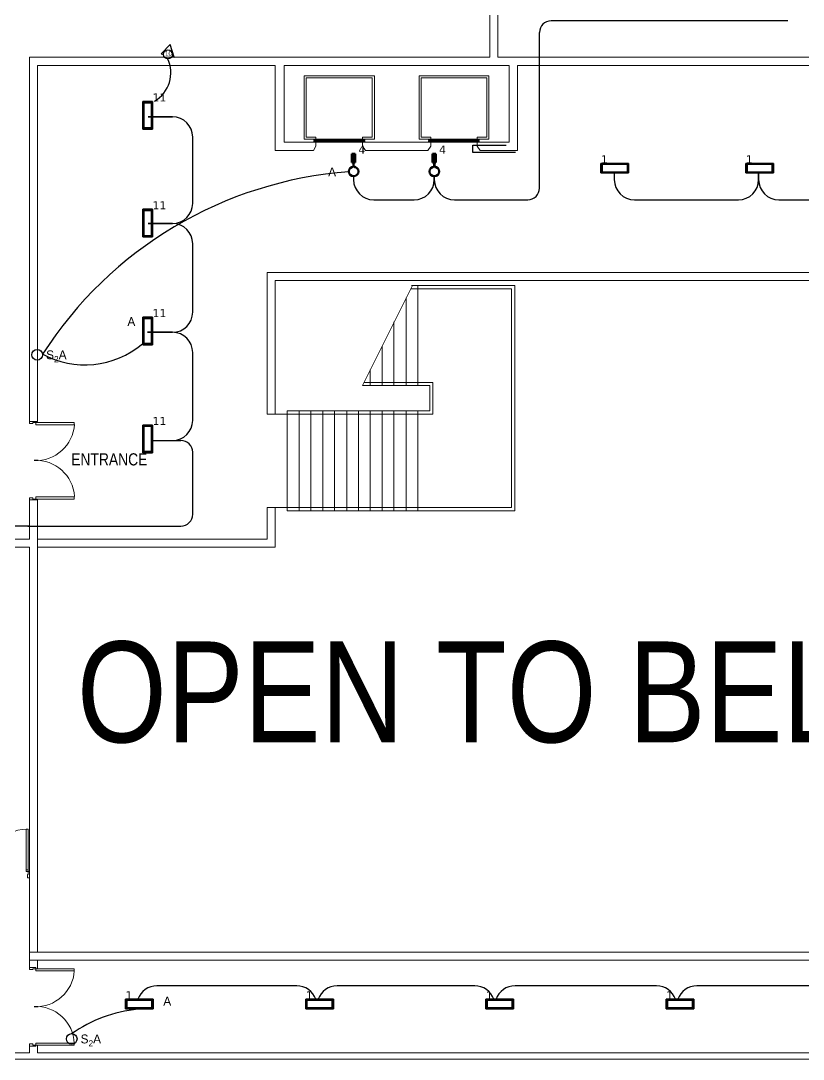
# Model space of a CAD drawing. Header units: inches. Extents: x -2 to 2474, y 1 to 287.
# Drawn here: x 86.95 to 120.23, y 109.57 to 153.71 of the extents above; entities that cross this region are included whole.
import ezdxf

# ---------------------------------------------------------------- set-up
doc = ezdxf.new("R2010")
doc.units = ezdxf.units.IN
doc.header["$MEASUREMENT"] = 0
for name, color, linetype in [('0.25', 4, 'Continuous'), ('PDF_0', 7, 'Continuous'), ('PDF_Text', 7, 'Continuous'), ('SWITCH', 3, 'Continuous')]:
    doc.layers.add(name, color=color, linetype=linetype)
doc.layers.add('BORDER', color=30, linetype='Continuous', lineweight=50)
for name, color, linetype, true_color in [('DLX_APERT', 7, 'Continuous', 0x969696), ('DLX_CALC', 3, 'Continuous', 0x00ff00), ('DLX_CONT', 7, 'Continuous', 0x969696), ('DLX_LUM', 7, 'Continuous', 0xffd400), ('DLX_LUMKEY_IDX', 7, 'Continuous', 0x969696)]:
    doc.layers.add(name, color=color, linetype=linetype, true_color=true_color)
doc.styles.add('PDF Arial Narrow', font='ARIALN.TTF')
doc.styles.add('TableTextStyle', font='')
doc.styles.get('TableTextStyle').set_extended_font_data('VERDANA.TTF')

# ---------------------------------------------------------------- blocks, each defined once
blk = doc.blocks.new('circuit')
at = {"color": 0, "lineweight": -2}
for p, q in [((39.528, 74.559), (39.228, 74.059)), ((39.828, 74.059), (39.528, 74.559)), ((39.228, 74.059), (39.334, 74.059)), ((39.721, 74.059), (39.828, 74.059))]:
    blk.add_line(p, q, dxfattribs=at)
blk.add_circle((39.528, 74.109), 0.2, dxfattribs=at)

msp = doc.modelspace()

# ---------------------------------------------------------------- linework, layer by layer
at = {"lineweight": 5}
for p, q in [((107.24139, 157.40026), (107.24139, 152.1581)), ((106.89845, 155.58902), (106.89845, 152.1581)), ((87.66379, 152.1581), (87.32084, 152.1581)), ((87.32084, 152.1581), (87.32084, 139.70684)), ((97.77413, 152.1581), (87.66379, 152.1581)), ((108.07993, 152.1581), (151.38207, 152.1581)), ((97.77413, 151.80272), (87.66379, 151.80272)), ((87.66379, 151.80272), (87.66379, 138.52956)), ((107.72456, 151.80272), (98.14727, 151.80272)), ((151.6486, 151.80272), (108.07993, 151.80272)), ((97.43119, 138.95802), (97.43119, 143.00618)), ((97.43119, 143.00618), (131.78862, 143.00618)), ((97.77413, 138.95802), (97.77413, 142.66323)), ((97.77413, 142.66323), (131.44567, 142.66323)), ((87.32084, 139.70684), (87.32084, 136.68274)), ((97.43119, 138.95802), (97.43119, 136.9861)), ((97.77413, 138.95802), (97.77413, 136.9861)), ((87.66379, 138.52956), (87.66379, 136.68274)), ((97.43119, 136.9861), (97.77413, 136.9861)), ((87.66379, 136.68274), (87.58737, 136.68274)), ((87.66379, 135.01468), (87.66379, 135.02807)), ((87.66379, 135.02807), (87.66379, 135.01468)), ((87.32084, 133.43108), (87.32084, 131.99071)), ((87.66379, 133.34224), (87.58737, 133.34224)), ((87.66379, 131.99071), (87.66379, 133.34224)), ((97.43119, 131.67715), (97.43119, 133.0237)), ((97.77413, 133.0237), (97.43119, 133.0237)), ((97.77413, 131.3342), (97.77413, 133.0237)), ((87.32084, 131.99071), (87.32084, 131.67715)), ((83.71994, 131.67715), (87.32084, 131.67715)), ((97.43119, 131.67715), (87.66379, 131.67715)), ((84.92024, 131.3342), (87.32084, 131.3342)), ((87.32084, 131.3342), (87.32084, 121.89279)), ((97.77413, 131.3342), (87.66379, 131.3342)), ((87.66379, 131.08451), (87.66379, 114.12002)), ((87.32084, 121.89279), (87.32084, 120.56574)), ((87.32084, 120.56574), (87.32084, 113.3776)), ((87.1787, 117.61649), (87.26754, 117.61649)), ((87.1787, 117.54008), (87.26754, 117.54008)), ((87.232, 117.27355), (87.32084, 117.27355)), ((87.232, 117.27355), (87.32084, 117.27355)), ((87.66379, 114.12002), (87.32084, 114.12002)), ((131.44567, 114.12002), (87.66379, 114.12002)), ((87.66379, 113.77708), (87.32084, 113.77708)), ((87.32084, 113.52911), (87.32084, 113.46644)), ((131.78862, 113.77708), (87.66379, 113.77708)), ((87.66379, 113.77708), (87.66379, 113.41313)), ((87.66379, 111.8126), (87.66379, 111.79766)), ((87.66379, 111.81177), (87.66379, 111.79838)), ((87.66379, 111.79838), (87.66379, 111.81177)), ((87.32084, 110.21478), (87.32084, 109.83324)), ((87.32084, 110.21478), (87.32084, 110.12594)), ((87.66379, 110.16147), (87.66379, 109.83324)), ((85.40717, 109.56671), (109.11051, 109.56671)), ((88.12577, 109.83324), (109.11051, 109.83324)), ((109.11051, 109.83324), (131.44567, 109.83324)), ((109.11051, 109.56671), (131.44567, 109.56671))]:
    msp.add_line(p, q, dxfattribs=at)
at = {"color": 3, "transparency": 33554585}
for centre in [(87.64609, 139.51248), (89.11224, 110.43003)]:
    msp.add_circle(centre, 0.22679, dxfattribs=at)
at = {"layer": '0.25'}
for p, q in [((114.48878, 153.71053), (109.50911, 153.71053)), ((119.57771, 153.71053), (114.48878, 153.71053)), ((92.54846, 135.86693), (93.76007, 135.86693)), ((94.26007, 132.73117), (94.26007, 135.36693)), ((87.32084, 132.23117), (86.27203, 132.23117)), ((87.24453, 132.23117), (93.76007, 132.23117)), ((98.68733, 112.69003), (92.73928, 112.69003)), ((106.25523, 112.69003), (100.40205, 112.69003)), ((113.98886, 112.69003), (107.96995, 112.69003)), ((121.75132, 112.69003), (115.70357, 112.69003))]:
    msp.add_line(p, q, dxfattribs=at)
for points in [[(104.5347, 147.09928), (104.5347, 146.95794, 0.41421356), (105.39206, 146.10058), (108.50911, 146.10058, 0.41421356), (109.00911, 146.60058), (109.00911, 153.21053)], [(92.54846, 135.86693), (93.40271, 135.86693, 0.41421356), (94.26007, 136.72429), (94.26007, 139.609, 0.41421356), (93.40271, 140.46636), (92.33523, 140.46636), (93.40271, 140.46636, 0.41421356), (94.26007, 141.32372), (94.26007, 144.23458, 0.41421356), (93.40271, 145.09194), (92.36782, 145.09194), (93.40271, 145.09194, 0.41421356), (94.26007, 145.9493), (94.26007, 148.76879, 0.41421356), (93.40271, 149.62615), (92.35838, 149.62615), (93.40271, 149.62615)], [(101.10161, 147.09928), (101.10161, 146.95794, 0.41421356), (101.95897, 146.10058), (103.67734, 146.10058, 0.41421356), (104.5347, 146.95794), (104.5347, 147.09928)], [(112.19208, 147.2445), (112.19208, 146.95794, 0.41421356), (113.04943, 146.10058), (117.47331, 146.10058, 0.41421356), (118.33066, 146.95794), (118.33066, 147.2445)], [(118.33066, 147.2445), (118.33066, 146.95794, 0.41421356), (119.18802, 146.10058), (123.68971, 146.10058, 0.41421356), (124.54707, 146.95794), (124.54707, 147.2445)]]:
    msp.add_lwpolyline(points, format="xyb", dxfattribs=at)
for centre, radius, start, end in [((109.50911, 153.21053), 0.5, 90, 180), ((93.76007, 135.36693), 0.5, 0, 90), ((93.76007, 132.73117), 0.5, 270, 0), ((92.73928, 111.83267), 0.85736, 90, 160.74235), ((98.68733, 111.83267), 0.85736, 19.25765, 90), ((100.40205, 111.83267), 0.85736, 90, 160.74235), ((106.25523, 111.83267), 0.85736, 19.25765, 90), ((107.96995, 111.83267), 0.85736, 90, 160.74235), ((113.98886, 111.83267), 0.85736, 19.25765, 90), ((115.70357, 111.83267), 0.85736, 90, 160.74235)]:
    msp.add_arc(centre, radius, start, end, dxfattribs=at)
at = {"layer": 'BORDER', "color": 2}
for p, q in [((101.03149, 147.68284), (101.03149, 148.06039)), ((101.03149, 148.06039), (101.17174, 148.06039)), ((101.03149, 147.68284), (101.17174, 148.06039)), ((101.03149, 148.06039), (101.17174, 147.68219)), ((101.17174, 148.06039), (101.17174, 147.68219)), ((104.46458, 147.68284), (104.46458, 148.06039)), ((104.46458, 148.06039), (104.60482, 148.06039)), ((104.46458, 147.68284), (104.60482, 148.06039)), ((104.46458, 148.06039), (104.60482, 147.68219)), ((104.60482, 148.06039), (104.60482, 147.68219)), ((101.09878, 147.68234), (101.03149, 147.68284)), ((101.07799, 147.53903), (101.12524, 147.53904)), ((101.08271, 147.52771), (101.07799, 147.52771)), ((101.08271, 147.50857), (101.08271, 147.52771)), ((101.09878, 147.53904), (101.09878, 147.68234)), ((101.10471, 147.68238), (101.10445, 147.53901)), ((101.17174, 147.68219), (101.10471, 147.68238)), ((101.12524, 147.52771), (101.12052, 147.52771)), ((101.12052, 147.52771), (101.12052, 147.50857)), ((101.12524, 147.53904), (101.12524, 147.52771)), ((101.13657, 147.49179), (101.12525, 147.49179)), ((104.53186, 147.68234), (104.46458, 147.68284)), ((104.51107, 147.53903), (104.55832, 147.53904)), ((104.5158, 147.52771), (104.51107, 147.52771)), ((104.5158, 147.50857), (104.5158, 147.52771)), ((104.53187, 147.53904), (104.53186, 147.68234)), ((104.53779, 147.68238), (104.53754, 147.53901)), ((104.60482, 147.68219), (104.53779, 147.68238)), ((104.55832, 147.52771), (104.5536, 147.52771)), ((104.5536, 147.52771), (104.5536, 147.50857)), ((104.55832, 147.53904), (104.55832, 147.52771)), ((104.56965, 147.49179), (104.55833, 147.49179))]:
    msp.add_line(p, q, dxfattribs=at)
for centre in [(101.10161, 147.30436), (104.5347, 147.30436)]:
    msp.add_circle(centre, 0.20508, dxfattribs=at)
at = {"layer": 'Defpoints'}
msp.add_arc((91.94386, 151.501), 1.38685, 299.563724, 25.980293, dxfattribs=at)
at = {"layer": 'DLX_APERT'}
for points in [[(87.13902, 117.2707, 0), (87.13902, 117.2707, 0)], [(87.13902, 117.2707, 0), (87.13902, 117.2707, 0)], [(87.5454, 113.55953, 0), (87.5454, 113.55953, 0)], [(87.5454, 113.55953, 0), (87.5454, 113.55953, 0)]]:
    msp.add_polyline3d(points, dxfattribs=at)
at = {"layer": 'DLX_CALC', "transparency": 33554585}
for centre, radius, start, end in [((89.67274, 142.85291), 3.77187, 241.097584, 310.414218), ((92.47653, 105.86742), 5.84635, 95.364892, 125.231987)]:
    msp.add_arc(centre, radius, start, end, dxfattribs=at)
at = {"layer": 'DLX_CONT'}
for points in [[(106.17214, 148.10739, 0), (106.17214, 148.42871, 0)], [(106.17214, 148.42871, 0), (107.5897, 148.42871, 0)], [(107.98663, 148.10739, 0), (106.17214, 148.10739, 0)]]:
    msp.add_polyline3d(points, dxfattribs=at)
at = {"layer": 'DLX_LUM'}
for points in [[(92.54846, 150.28186, 0), (92.14399, 150.28186, 0)], [(92.14399, 150.28186, 0), (92.14399, 150.28186, 0)], [(92.14399, 150.28186, 0), (92.54846, 150.28186, 0)], [(92.14399, 150.28186, 0), (92.14399, 149.10623, 0)], [(92.14399, 149.10623, 0), (92.14399, 150.28186, 0)], [(92.14399, 150.28186, 0), (92.14399, 150.28186, 0)], [(92.14399, 149.10623, 0), (92.14399, 150.28186, 0)], [(92.14399, 150.28186, 0), (92.54846, 150.28186, 0)], [(92.54846, 150.28186, 0), (92.14399, 150.28186, 0)], [(92.14399, 150.28186, 0), (92.14399, 149.10623, 0)], [(92.51256, 150.22894, 0), (92.1799, 150.22894, 0)], [(92.1799, 150.22894, 0), (92.1799, 149.15915, 0)], [(92.1799, 149.15915, 0), (92.1799, 150.22894, 0)], [(92.1799, 150.22894, 0), (92.51256, 150.22894, 0)], [(92.51256, 149.15915, 0), (92.51256, 150.22894, 0)], [(92.51256, 150.22894, 0), (92.51256, 149.15915, 0)], [(92.54846, 149.10623, 0), (92.54846, 150.28186, 0)], [(92.54846, 150.28186, 0), (92.54846, 150.28186, 0)], [(92.54846, 150.28186, 0), (92.54846, 149.10623, 0)], [(92.54846, 150.28186, 0), (92.54846, 150.28186, 0)], [(92.54846, 150.28186, 0), (92.54846, 149.10623, 0)], [(92.54846, 149.10623, 0), (92.54846, 150.28186, 0)], [(92.14399, 149.10623, 0), (92.14399, 149.10623, 0)], [(92.14399, 149.10623, 0), (92.54846, 149.10623, 0)], [(92.54846, 149.10623, 0), (92.14399, 149.10623, 0)], [(92.14399, 149.10623, 0), (92.14399, 149.10623, 0)], [(92.54846, 149.10623, 0), (92.14399, 149.10623, 0)], [(92.14399, 149.10623, 0), (92.54846, 149.10623, 0)], [(92.1799, 149.15915, 0), (92.51256, 149.15915, 0)], [(92.51256, 149.15915, 0), (92.1799, 149.15915, 0)], [(92.54846, 149.10623, 0), (92.54846, 149.10623, 0)], [(92.54846, 149.10623, 0), (92.54846, 149.10623, 0)], [(112.80069, 147.64897, 0), (111.62505, 147.64897, 0)], [(111.62505, 147.64897, 0), (111.62505, 147.64897, 0)], [(111.62505, 147.64897, 0), (112.80069, 147.64897, 0)], [(111.62505, 147.64897, 0), (111.62505, 147.2445, 0)], [(111.62505, 147.2445, 0), (111.62505, 147.64897, 0)], [(111.62505, 147.64897, 0), (111.62505, 147.64897, 0)], [(111.62505, 147.2445, 0), (111.62505, 147.64897, 0)], [(111.62505, 147.64897, 0), (112.80069, 147.64897, 0)], [(111.62505, 147.64897, 0), (111.62505, 147.2445, 0)], [(112.80069, 147.64897, 0), (111.62505, 147.64897, 0)], [(112.74776, 147.61307, 0), (111.67798, 147.61307, 0)], [(111.67798, 147.61307, 0), (111.67798, 147.28041, 0)], [(111.67798, 147.61307, 0), (112.74776, 147.61307, 0)], [(111.67798, 147.28041, 0), (111.67798, 147.61307, 0)], [(112.74776, 147.28041, 0), (112.74776, 147.61307, 0)], [(112.74776, 147.61307, 0), (112.74776, 147.28041, 0)], [(112.80069, 147.64897, 0), (112.80069, 147.64897, 0)], [(112.80069, 147.2445, 0), (112.80069, 147.64897, 0)], [(112.80069, 147.64897, 0), (112.80069, 147.64897, 0)], [(112.80069, 147.64897, 0), (112.80069, 147.2445, 0)], [(112.80069, 147.64897, 0), (112.80069, 147.2445, 0)], [(112.80069, 147.2445, 0), (112.80069, 147.64897, 0)], [(118.9611, 147.64897, 0), (117.78546, 147.64897, 0)], [(117.78546, 147.64897, 0), (117.78546, 147.64897, 0)], [(117.78546, 147.64897, 0), (118.9611, 147.64897, 0)], [(117.78546, 147.64897, 0), (117.78546, 147.2445, 0)], [(117.78546, 147.2445, 0), (117.78546, 147.64897, 0)], [(117.78546, 147.64897, 0), (117.78546, 147.64897, 0)], [(117.78546, 147.2445, 0), (117.78546, 147.64897, 0)], [(117.78546, 147.64897, 0), (118.9611, 147.64897, 0)], [(117.78546, 147.64897, 0), (117.78546, 147.2445, 0)], [(118.9611, 147.64897, 0), (117.78546, 147.64897, 0)], [(118.90817, 147.61307, 0), (117.83838, 147.61307, 0)], [(117.83838, 147.61307, 0), (117.83838, 147.28041, 0)], [(117.83838, 147.61307, 0), (118.90817, 147.61307, 0)], [(117.83838, 147.28041, 0), (117.83838, 147.61307, 0)], [(118.90817, 147.28041, 0), (118.90817, 147.61307, 0)], [(118.90817, 147.61307, 0), (118.90817, 147.28041, 0)], [(118.9611, 147.64897, 0), (118.9611, 147.64897, 0)], [(118.9611, 147.2445, 0), (118.9611, 147.64897, 0)], [(118.9611, 147.64897, 0), (118.9611, 147.64897, 0)], [(118.9611, 147.64897, 0), (118.9611, 147.2445, 0)], [(118.9611, 147.64897, 0), (118.9611, 147.2445, 0)], [(118.9611, 147.2445, 0), (118.9611, 147.64897, 0)], [(111.62505, 147.2445, 0), (111.62505, 147.2445, 0)], [(111.62505, 147.2445, 0), (112.80069, 147.2445, 0)], [(112.80069, 147.2445, 0), (111.62505, 147.2445, 0)], [(111.62505, 147.2445, 0), (111.62505, 147.2445, 0)], [(112.80069, 147.2445, 0), (111.62505, 147.2445, 0)], [(111.62505, 147.2445, 0), (112.80069, 147.2445, 0)], [(111.67798, 147.28041, 0), (112.74776, 147.28041, 0)], [(112.74776, 147.28041, 0), (111.67798, 147.28041, 0)], [(112.80069, 147.2445, 0), (112.80069, 147.2445, 0)], [(112.80069, 147.2445, 0), (112.80069, 147.2445, 0)], [(117.78546, 147.2445, 0), (117.78546, 147.2445, 0)], [(117.78546, 147.2445, 0), (118.9611, 147.2445, 0)], [(118.9611, 147.2445, 0), (117.78546, 147.2445, 0)], [(117.78546, 147.2445, 0), (117.78546, 147.2445, 0)], [(118.9611, 147.2445, 0), (117.78546, 147.2445, 0)], [(117.78546, 147.2445, 0), (118.9611, 147.2445, 0)], [(117.83838, 147.28041, 0), (118.90817, 147.28041, 0)], [(118.90817, 147.28041, 0), (117.83838, 147.28041, 0)], [(118.9611, 147.2445, 0), (118.9611, 147.2445, 0)], [(118.9611, 147.2445, 0), (118.9611, 147.2445, 0)], [(92.54846, 145.69652, 0), (92.14399, 145.69652, 0)], [(92.14399, 145.69652, 0), (92.14399, 145.69652, 0)], [(92.14399, 145.69652, 0), (92.54846, 145.69652, 0)], [(92.14399, 145.69652, 0), (92.14399, 144.52089, 0)], [(92.14399, 144.52089, 0), (92.14399, 145.69652, 0)], [(92.14399, 145.69652, 0), (92.14399, 145.69652, 0)], [(92.14399, 144.52089, 0), (92.14399, 145.69652, 0)], [(92.14399, 145.69652, 0), (92.54846, 145.69652, 0)], [(92.54846, 145.69652, 0), (92.14399, 145.69652, 0)], [(92.14399, 145.69652, 0), (92.14399, 144.52089, 0)], [(92.54846, 144.52089, 0), (92.54846, 145.69652, 0)], [(92.54846, 145.69652, 0), (92.54846, 145.69652, 0)], [(92.54846, 145.69652, 0), (92.54846, 144.52089, 0)], [(92.54846, 145.69652, 0), (92.54846, 145.69652, 0)], [(92.54846, 145.69652, 0), (92.54846, 144.52089, 0)], [(92.54846, 144.52089, 0), (92.54846, 145.69652, 0)], [(92.51256, 145.6436, 0), (92.1799, 145.6436, 0)], [(92.1799, 145.6436, 0), (92.1799, 144.57381, 0)], [(92.1799, 144.57381, 0), (92.1799, 145.6436, 0)], [(92.1799, 145.6436, 0), (92.51256, 145.6436, 0)], [(92.51256, 144.57381, 0), (92.51256, 145.6436, 0)], [(92.51256, 145.6436, 0), (92.51256, 144.57381, 0)], [(92.14399, 144.52089, 0), (92.14399, 144.52089, 0)], [(92.14399, 144.52089, 0), (92.54846, 144.52089, 0)], [(92.54846, 144.52089, 0), (92.14399, 144.52089, 0)], [(92.14399, 144.52089, 0), (92.14399, 144.52089, 0)], [(92.54846, 144.52089, 0), (92.14399, 144.52089, 0)], [(92.14399, 144.52089, 0), (92.54846, 144.52089, 0)], [(92.1799, 144.57381, 0), (92.51256, 144.57381, 0)], [(92.51256, 144.57381, 0), (92.1799, 144.57381, 0)], [(92.54846, 144.52089, 0), (92.54846, 144.52089, 0)], [(92.54846, 144.52089, 0), (92.54846, 144.52089, 0)], [(92.54846, 141.11119, 0), (92.14399, 141.11119, 0)], [(92.14399, 141.11119, 0), (92.14399, 141.11119, 0)], [(92.14399, 141.11119, 0), (92.54846, 141.11119, 0)], [(92.14399, 141.11119, 0), (92.14399, 139.93555, 0)], [(92.14399, 139.93555, 0), (92.14399, 141.11119, 0)], [(92.14399, 141.11119, 0), (92.14399, 141.11119, 0)], [(92.14399, 139.93555, 0), (92.14399, 141.11119, 0)], [(92.14399, 141.11119, 0), (92.54846, 141.11119, 0)], [(92.54846, 141.11119, 0), (92.14399, 141.11119, 0)], [(92.14399, 141.11119, 0), (92.14399, 139.93555, 0)], [(92.51256, 141.05827, 0), (92.1799, 141.05827, 0)], [(92.1799, 141.05827, 0), (92.1799, 139.98848, 0)], [(92.1799, 139.98848, 0), (92.1799, 141.05827, 0)], [(92.1799, 141.05827, 0), (92.51256, 141.05827, 0)], [(92.51256, 139.98848, 0), (92.51256, 141.05827, 0)], [(92.51256, 141.05827, 0), (92.51256, 139.98848, 0)], [(92.54846, 139.93555, 0), (92.54846, 141.11119, 0)], [(92.54846, 141.11119, 0), (92.54846, 141.11119, 0)], [(92.54846, 141.11119, 0), (92.54846, 139.93555, 0)], [(92.54846, 141.11119, 0), (92.54846, 141.11119, 0)], [(92.54846, 141.11119, 0), (92.54846, 139.93555, 0)], [(92.54846, 139.93555, 0), (92.54846, 141.11119, 0)], [(92.1799, 139.98848, 0), (92.51256, 139.98848, 0)], [(92.51256, 139.98848, 0), (92.1799, 139.98848, 0)], [(92.14399, 139.93555, 0), (92.14399, 139.93555, 0)], [(92.14399, 139.93555, 0), (92.54846, 139.93555, 0)], [(92.54846, 139.93555, 0), (92.14399, 139.93555, 0)], [(92.14399, 139.93555, 0), (92.14399, 139.93555, 0)], [(92.54846, 139.93555, 0), (92.14399, 139.93555, 0)], [(92.14399, 139.93555, 0), (92.54846, 139.93555, 0)], [(92.54846, 139.93555, 0), (92.54846, 139.93555, 0)], [(92.54846, 139.93555, 0), (92.54846, 139.93555, 0)], [(92.54846, 136.52585, 0), (92.14399, 136.52585, 0)], [(92.14399, 136.52585, 0), (92.14399, 136.52585, 0)], [(92.14399, 136.52585, 0), (92.54846, 136.52585, 0)], [(92.14399, 136.52585, 0), (92.14399, 135.35021, 0)], [(92.14399, 135.35021, 0), (92.14399, 136.52585, 0)], [(92.14399, 136.52585, 0), (92.14399, 136.52585, 0)], [(92.14399, 135.35021, 0), (92.14399, 136.52585, 0)], [(92.14399, 136.52585, 0), (92.54846, 136.52585, 0)], [(92.54846, 136.52585, 0), (92.14399, 136.52585, 0)], [(92.14399, 136.52585, 0), (92.14399, 135.35021, 0)], [(92.51256, 136.47292, 0), (92.1799, 136.47292, 0)], [(92.1799, 136.47292, 0), (92.1799, 135.40313, 0)], [(92.1799, 135.40313, 0), (92.1799, 136.47292, 0)], [(92.1799, 136.47292, 0), (92.51256, 136.47292, 0)], [(92.51256, 135.40313, 0), (92.51256, 136.47292, 0)], [(92.51256, 136.47292, 0), (92.51256, 135.40313, 0)], [(92.54846, 135.35021, 0), (92.54846, 136.52585, 0)], [(92.54846, 136.52585, 0), (92.54846, 136.52585, 0)], [(92.54846, 136.52585, 0), (92.54846, 135.35021, 0)], [(92.54846, 136.52585, 0), (92.54846, 136.52585, 0)], [(92.54846, 136.52585, 0), (92.54846, 135.35021, 0)], [(92.54846, 135.35021, 0), (92.54846, 136.52585, 0)], [(92.14399, 135.35021, 0), (92.14399, 135.35021, 0)], [(92.14399, 135.35021, 0), (92.54846, 135.35021, 0)], [(92.54846, 135.35021, 0), (92.14399, 135.35021, 0)], [(92.14399, 135.35021, 0), (92.14399, 135.35021, 0)], [(92.54846, 135.35021, 0), (92.14399, 135.35021, 0)], [(92.14399, 135.35021, 0), (92.54846, 135.35021, 0)], [(92.1799, 135.40313, 0), (92.51256, 135.40313, 0)], [(92.51256, 135.40313, 0), (92.1799, 135.40313, 0)], [(92.54846, 135.35021, 0), (92.54846, 135.35021, 0)], [(92.54846, 135.35021, 0), (92.54846, 135.35021, 0)], [(92.57682, 112.11544, 0), (91.40119, 112.11544, 0)], [(91.40119, 112.11544, 0), (91.40119, 112.11544, 0)], [(91.40119, 112.11544, 0), (92.57682, 112.11544, 0)], [(91.40119, 112.11544, 0), (91.40119, 111.71097, 0)], [(91.40119, 111.71097, 0), (91.40119, 112.11544, 0)], [(91.40119, 112.11544, 0), (91.40119, 112.11544, 0)], [(91.40119, 111.71097, 0), (91.40119, 112.11544, 0)], [(91.40119, 112.11544, 0), (92.57682, 112.11544, 0)], [(91.40119, 112.11544, 0), (91.40119, 111.71097, 0)], [(92.57682, 112.11544, 0), (91.40119, 112.11544, 0)], [(91.40119, 111.71097, 0), (91.40119, 111.71097, 0)], [(91.40119, 111.71097, 0), (92.57682, 111.71097, 0)], [(92.57682, 111.71097, 0), (91.40119, 111.71097, 0)], [(91.40119, 111.71097, 0), (91.40119, 111.71097, 0)], [(92.57682, 111.71097, 0), (91.40119, 111.71097, 0)], [(91.40119, 111.71097, 0), (92.57682, 111.71097, 0)], [(92.5239, 112.07953, 0), (91.45411, 112.07953, 0)], [(91.45411, 112.07953, 0), (91.45411, 111.74687, 0)], [(91.45411, 112.07953, 0), (92.5239, 112.07953, 0)], [(91.45411, 111.74687, 0), (91.45411, 112.07953, 0)], [(91.45411, 111.74687, 0), (92.5239, 111.74687, 0)], [(92.5239, 111.74687, 0), (91.45411, 111.74687, 0)], [(92.5239, 111.74687, 0), (92.5239, 112.07953, 0)], [(92.5239, 112.07953, 0), (92.5239, 111.74687, 0)], [(92.57682, 112.11544, 0), (92.57682, 112.11544, 0)], [(92.57682, 111.71097, 0), (92.57682, 112.11544, 0)], [(92.57682, 112.11544, 0), (92.57682, 112.11544, 0)], [(92.57682, 112.11544, 0), (92.57682, 111.71097, 0)], [(92.57682, 112.11544, 0), (92.57682, 111.71097, 0)], [(92.57682, 111.71097, 0), (92.57682, 112.11544, 0)], [(92.57682, 111.71097, 0), (92.57682, 111.71097, 0)], [(92.57682, 111.71097, 0), (92.57682, 111.71097, 0)], [(100.24223, 112.11544, 0), (99.0666, 112.11544, 0)], [(99.0666, 112.11544, 0), (99.0666, 112.11544, 0)], [(99.0666, 112.11544, 0), (100.24223, 112.11544, 0)], [(99.0666, 112.11544, 0), (99.0666, 111.71097, 0)], [(99.0666, 111.71097, 0), (99.0666, 112.11544, 0)], [(99.0666, 112.11544, 0), (99.0666, 112.11544, 0)], [(99.0666, 111.71097, 0), (99.0666, 112.11544, 0)], [(99.0666, 112.11544, 0), (100.24223, 112.11544, 0)], [(99.0666, 112.11544, 0), (99.0666, 111.71097, 0)], [(100.24223, 112.11544, 0), (99.0666, 112.11544, 0)], [(99.0666, 111.71097, 0), (99.0666, 111.71097, 0)], [(99.0666, 111.71097, 0), (100.24223, 111.71097, 0)], [(100.24223, 111.71097, 0), (99.0666, 111.71097, 0)], [(99.0666, 111.71097, 0), (99.0666, 111.71097, 0)], [(100.24223, 111.71097, 0), (99.0666, 111.71097, 0)], [(99.0666, 111.71097, 0), (100.24223, 111.71097, 0)], [(100.18931, 112.07953, 0), (99.11952, 112.07953, 0)], [(99.11952, 112.07953, 0), (99.11952, 111.74687, 0)], [(99.11952, 112.07953, 0), (100.18931, 112.07953, 0)], [(99.11952, 111.74687, 0), (99.11952, 112.07953, 0)], [(99.11952, 111.74687, 0), (100.18931, 111.74687, 0)], [(100.18931, 111.74687, 0), (99.11952, 111.74687, 0)], [(100.18931, 111.74687, 0), (100.18931, 112.07953, 0)], [(100.18931, 112.07953, 0), (100.18931, 111.74687, 0)], [(100.24223, 112.11544, 0), (100.24223, 112.11544, 0)], [(100.24223, 111.71097, 0), (100.24223, 112.11544, 0)], [(100.24223, 112.11544, 0), (100.24223, 112.11544, 0)], [(100.24223, 112.11544, 0), (100.24223, 111.71097, 0)], [(100.24223, 112.11544, 0), (100.24223, 111.71097, 0)], [(100.24223, 111.71097, 0), (100.24223, 112.11544, 0)], [(100.24223, 111.71097, 0), (100.24223, 111.71097, 0)], [(100.24223, 111.71097, 0), (100.24223, 111.71097, 0)], [(107.90765, 112.11544, 0), (106.73201, 112.11544, 0)], [(106.73201, 112.11544, 0), (106.73201, 112.11544, 0)], [(106.73201, 112.11544, 0), (107.90765, 112.11544, 0)], [(106.73201, 112.11544, 0), (106.73201, 111.71097, 0)], [(106.73201, 111.71097, 0), (106.73201, 112.11544, 0)], [(106.73201, 112.11544, 0), (106.73201, 112.11544, 0)], [(106.73201, 111.71097, 0), (106.73201, 112.11544, 0)], [(106.73201, 112.11544, 0), (107.90765, 112.11544, 0)], [(106.73201, 112.11544, 0), (106.73201, 111.71097, 0)], [(107.90765, 112.11544, 0), (106.73201, 112.11544, 0)], [(106.73201, 111.71097, 0), (106.73201, 111.71097, 0)], [(106.73201, 111.71097, 0), (107.90765, 111.71097, 0)], [(107.90765, 111.71097, 0), (106.73201, 111.71097, 0)], [(106.73201, 111.71097, 0), (106.73201, 111.71097, 0)], [(107.90765, 111.71097, 0), (106.73201, 111.71097, 0)], [(106.73201, 111.71097, 0), (107.90765, 111.71097, 0)], [(107.85472, 112.07953, 0), (106.78493, 112.07953, 0)], [(106.78493, 112.07953, 0), (106.78493, 111.74687, 0)], [(106.78493, 112.07953, 0), (107.85472, 112.07953, 0)], [(106.78493, 111.74687, 0), (106.78493, 112.07953, 0)], [(106.78493, 111.74687, 0), (107.85472, 111.74687, 0)], [(107.85472, 111.74687, 0), (106.78493, 111.74687, 0)], [(107.85472, 111.74687, 0), (107.85472, 112.07953, 0)], [(107.85472, 112.07953, 0), (107.85472, 111.74687, 0)], [(107.90765, 112.11544, 0), (107.90765, 112.11544, 0)], [(107.90765, 111.71097, 0), (107.90765, 112.11544, 0)], [(107.90765, 112.11544, 0), (107.90765, 112.11544, 0)], [(107.90765, 112.11544, 0), (107.90765, 111.71097, 0)], [(107.90765, 112.11544, 0), (107.90765, 111.71097, 0)], [(107.90765, 111.71097, 0), (107.90765, 112.11544, 0)], [(107.90765, 111.71097, 0), (107.90765, 111.71097, 0)], [(107.90765, 111.71097, 0), (107.90765, 111.71097, 0)], [(115.57306, 112.11544, 0), (114.39743, 112.11544, 0)], [(114.39743, 112.11544, 0), (114.39743, 112.11544, 0)], [(114.39743, 112.11544, 0), (115.57306, 112.11544, 0)], [(114.39743, 112.11544, 0), (114.39743, 111.71097, 0)], [(114.39743, 111.71097, 0), (114.39743, 112.11544, 0)], [(114.39743, 112.11544, 0), (114.39743, 112.11544, 0)], [(114.39743, 111.71097, 0), (114.39743, 112.11544, 0)], [(114.39743, 112.11544, 0), (115.57306, 112.11544, 0)], [(114.39743, 112.11544, 0), (114.39743, 111.71097, 0)], [(115.57306, 112.11544, 0), (114.39743, 112.11544, 0)], [(114.39743, 111.71097, 0), (114.39743, 111.71097, 0)], [(114.39743, 111.71097, 0), (115.57306, 111.71097, 0)], [(115.57306, 111.71097, 0), (114.39743, 111.71097, 0)], [(114.39743, 111.71097, 0), (114.39743, 111.71097, 0)], [(115.57306, 111.71097, 0), (114.39743, 111.71097, 0)], [(114.39743, 111.71097, 0), (115.57306, 111.71097, 0)], [(115.52014, 112.07953, 0), (114.45035, 112.07953, 0)], [(114.45035, 112.07953, 0), (114.45035, 111.74687, 0)], [(114.45035, 112.07953, 0), (115.52014, 112.07953, 0)], [(114.45035, 111.74687, 0), (114.45035, 112.07953, 0)], [(114.45035, 111.74687, 0), (115.52014, 111.74687, 0)], [(115.52014, 111.74687, 0), (114.45035, 111.74687, 0)], [(115.52014, 111.74687, 0), (115.52014, 112.07953, 0)], [(115.52014, 112.07953, 0), (115.52014, 111.74687, 0)], [(115.57306, 112.11544, 0), (115.57306, 112.11544, 0)], [(115.57306, 111.71097, 0), (115.57306, 112.11544, 0)], [(115.57306, 112.11544, 0), (115.57306, 112.11544, 0)], [(115.57306, 112.11544, 0), (115.57306, 111.71097, 0)], [(115.57306, 112.11544, 0), (115.57306, 111.71097, 0)], [(115.57306, 111.71097, 0), (115.57306, 112.11544, 0)], [(115.57306, 111.71097, 0), (115.57306, 111.71097, 0)], [(115.57306, 111.71097, 0), (115.57306, 111.71097, 0)]]:
    msp.add_polyline3d(points, dxfattribs=at)
at = {"layer": 'PDF_0', "lineweight": 5}
for points in [[(97.77413, 152.1581), (106.89845, 152.1581)], [(107.24139, 152.1581), (108.07993, 152.1581)], [(107.24139, 152.1581), (108.07993, 152.1581)], [(99.49769, 148.55107), (99.49769, 148.37338), (99.39108, 148.19569), (97.77413, 148.19569), (97.77413, 151.80272)], [(101.59439, 148.55107), (98.14727, 148.55107), (98.14727, 151.80272), (107.72456, 151.80272), (107.72456, 148.55107)], [(104.38406, 148.55107), (104.38406, 148.37338), (104.25968, 148.19569), (101.61216, 148.19569), (101.48778, 148.37338), (101.48778, 148.55107), (106.35638, 148.55107), (107.72456, 148.55107), (107.72456, 151.80272)], [(108.07993, 151.80272), (108.07993, 148.19569), (106.48076, 148.19569), (106.35638, 148.37338), (106.35638, 148.55107)], [(99.49769, 148.67545), (99.49769, 148.76429), (99.08901, 148.76429), (99.08901, 151.28743), (101.89645, 151.28743), (101.89645, 148.76429), (101.48778, 148.76429), (101.48778, 148.67545)], [(104.38406, 148.67545), (104.38406, 148.76429), (103.97538, 148.76429), (103.97538, 151.28743), (106.76506, 151.28743), (106.76506, 148.76429), (106.35638, 148.76429), (106.35638, 148.67545)], [(97.77413, 133.0237), (107.8134, 133.0237), (107.8134, 142.31669), (103.53117, 142.31669)], [(103.60224, 142.45883), (101.48778, 138.21213), (104.34852, 138.21213), (104.34852, 137.12825), (98.27165, 137.12825), (98.27165, 132.88155), (107.95555, 132.88155), (107.95555, 142.45883), (103.5667, 142.45883)], [(103.83323, 142.45883), (103.83323, 138.21213)], [(103.33571, 141.92578), (103.33571, 138.21213)], [(102.82042, 140.91296), (102.82042, 138.21213)], [(102.3229, 139.88238), (102.3229, 138.21213)], [(101.80761, 138.86957), (101.80761, 138.21213)], [(97.77413, 136.9861), (104.4729, 136.9861), (104.4729, 138.33651), (101.55885, 138.33651)], [(98.78694, 132.88155), (98.78694, 137.12825)], [(99.28447, 132.88155), (99.28447, 137.12825)], [(99.79976, 132.88155), (99.79976, 137.12825)], [(100.29728, 132.88155), (100.29728, 137.12825)], [(100.81257, 132.88155), (100.81257, 137.12825)], [(101.31009, 132.88155), (101.31009, 137.12825)], [(101.80761, 132.88155), (101.80761, 137.12825)], [(102.3229, 132.88155), (102.3229, 137.12825)], [(102.82042, 132.88155), (102.82042, 137.12825)], [(103.33571, 132.88155), (103.33571, 137.12825)], [(103.83323, 132.88155), (103.83323, 137.12825)], [(87.66379, 131.99071), (87.66379, 131.08451)], [(87.32084, 117.54008), (87.32084, 117.27355)], [(66.46582, 109.83324), (87.32084, 109.83324)], [(87.66379, 109.83324), (88.12577, 109.83324)]]:
    msp.add_lwpolyline(points, dxfattribs=at)
for points in [[(97.77413, 152.1581), (97.77413, 152.1581)], [(99.00017, 148.67545), (101.9853, 148.67545), (101.9853, 151.37628), (99.00017, 151.37628)], [(103.88654, 148.67545), (106.8539, 148.67545), (106.8539, 151.37628), (103.88654, 151.37628)], [(99.40885, 148.67545), (100.29728, 148.67545), (101.57662, 148.67545), (101.57662, 148.63991), (100.29728, 148.63991), (99.40885, 148.63991)], [(100.29728, 148.60437), (101.57662, 148.60437), (101.57662, 148.56883), (100.29728, 148.56883), (99.40885, 148.56883), (99.40885, 148.60437)], [(104.29522, 148.67545), (105.18365, 148.67545), (106.44522, 148.67545), (106.44522, 148.63991), (105.18365, 148.63991), (104.29522, 148.63991)], [(105.18365, 148.60437), (106.44522, 148.60437), (106.44522, 148.56883), (105.18365, 148.56883), (104.29522, 148.56883), (104.29522, 148.60437)], [(87.58737, 136.68274), (87.58737, 136.62943), (87.46299, 136.62943), (87.46299, 136.59389), (87.32084, 136.59389), (87.32084, 136.68274)], [(87.58737, 136.54059), (87.58737, 136.62943), (89.22209, 136.62943), (89.22209, 136.54059)], [(87.58737, 133.34224), (87.58737, 133.37777), (87.46299, 133.37777), (87.46299, 133.43108), (87.32084, 133.43108), (87.32084, 133.34224)], [(87.58737, 133.46662), (87.58737, 133.37777), (89.22209, 133.37777), (89.22209, 133.46662)], [(87.1787, 117.54008), (87.26754, 117.54008), (87.26754, 119.35247), (87.1787, 119.35247)], [(87.32084, 117.54008), (87.26754, 117.54008), (87.26754, 117.4157), (87.232, 117.4157), (87.232, 117.27355), (87.32084, 117.27355)], [(87.58737, 113.46644), (87.58737, 113.41313), (87.46299, 113.41313), (87.46299, 113.3776), (87.32084, 113.3776), (87.32084, 113.46644)], [(87.58737, 113.32429), (87.58737, 113.41313), (89.22209, 113.41313), (89.22209, 113.32429)], [(87.58737, 110.12594), (87.58737, 110.16147), (87.46299, 110.16147), (87.46299, 110.21478), (87.32084, 110.21478), (87.32084, 110.12594)], [(87.58737, 110.25032), (87.58737, 110.16147), (89.22209, 110.16147), (89.22209, 110.25032)]]:
    msp.add_lwpolyline(points, close=True, dxfattribs=at)
for centre, radius, start, end in [((87.57849, 136.67385), 1.66136, 267.819483, 355.90217), ((87.57849, 133.36889), 1.66136, 4.09783, 92.180517), ((87.27444, 117.5537), 1.80132, 93.046897, 180.696151), ((87.5866, 113.43508), 1.63924, 267.50635, 356.124769), ((87.58786, 110.17856), 1.63581, 2.514169, 92.543062)]:
    msp.add_arc(centre, radius, start, end, dxfattribs=at)
at = {"layer": 'SWITCH'}
msp.add_arc((102.15029, 130.36438), 16.9724, 94.23474, 147.278144, dxfattribs=at)

# ---------------------------------------------------------------- block references
at = {"color": 6, "lineweight": -2, "transparency": 33554585, "xscale": 0.9637315902667257, "yscale": 0.9637315902667257, "zscale": 0.9637315902667257, "rotation": 346.5295705486686}
msp.add_blockref('circuit', (39.52144, 91.69813), dxfattribs=at)

# ---------------------------------------------------------------- texts
at = {"transparency": 33554585, "attachment_point": 1}
for s, width, heights, insert, char_height in [('10', 0.2779477, [0], (93.08258, 152.41366), 0.192746), ('A', 0.2779477, [0], (100.02052, 147.47287), 0.37802), ('A', 0.2779477, [0], (91.48072, 141.11234), 0.37802), ('\\A1;S{\\H0.7x;\\S^ 2;\\H1.42857x;A}', 0.3780163, [0.37802], (88.02394, 139.69981), 0.3780163), ('A', 0.2779477, [0], (93.00753, 112.2233), 0.37802), ('\\A1;S{\\H0.7x;\\S^ 2;\\H1.42857x;A}', 0.3780163, [0.37802], (89.49009, 110.61736), 0.3780163)]:
    msp.add_mtext_dynamic_manual_height_columns(s, width=width, gutter_width=0.96373, heights=heights, dxfattribs=dict(at, insert=insert, char_height=char_height))
at = {"layer": 'DLX_LUMKEY_IDX', "style": 'TableTextStyle'}
for s, height, p in [('11', 0.340215, (92.54846, 150.28186)), ('4', 0.34021, (101.30385, 148.0604)), ('4', 0.34021, (104.73693, 148.0604)), ('1', 0.34021, (111.62506, 147.64898)), ('1', 0.34021, (117.78546, 147.64898)), ('11', 0.340215, (92.54846, 145.69652)), ('11', 0.340215, (92.54846, 141.11119)), ('11', 0.340215, (92.54846, 136.52585)), ('1', 0.34021, (91.40118, 112.11544)), ('1', 0.34021, (99.0666, 112.11544)), ('1', 0.34021, (106.73201, 112.11544)), ('1', 0.34021, (114.39743, 112.11544))]:
    msp.add_text(s, height=height, dxfattribs=at).set_placement(p)
at = {"layer": 'PDF_Text', "lineweight": 5, "attachment_point": 4, "style": 'PDF Arial Narrow'}
for s, insert, char_height in [('ENTRANCE', (89.09145, 135.0634), 0.514414), ('OPEN TO BELOW', (89.33473, 125.15161), 4.2867856)]:
    msp.add_mtext(s, dxfattribs=dict(at, insert=insert, char_height=char_height))

doc.saveas('drawing.dxf')
